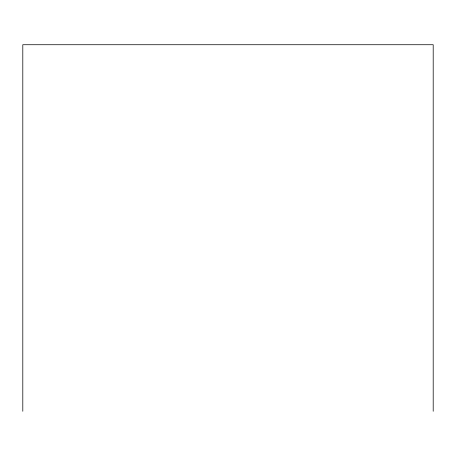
<?xml version="1.0" encoding="UTF-8"?>
<svg xmlns="http://www.w3.org/2000/svg" width="456" height="456" viewBox="0 0 456 456"><rect width="100%" height="100%" fill="white"/><g stroke="black" fill="none" stroke-linecap="round" stroke-linejoin="round"><path stroke-width="0.68" d="M433.2 411.272L433.2 44.728L22.8 44.728L22.8 411.272"/></g></svg>
